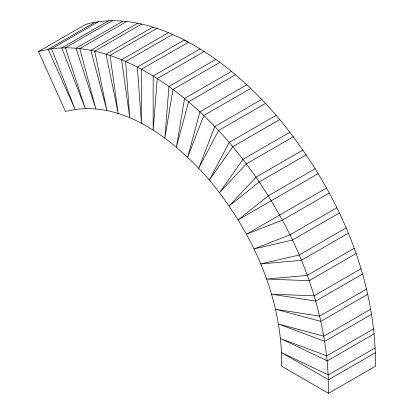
<?xml version="1.0" encoding="UTF-8"?>
<svg xmlns="http://www.w3.org/2000/svg" width="414" height="414" viewBox="0 0 414 414"><rect width="100%" height="100%" fill="white"/><g stroke="black" fill="none" stroke-linecap="round" stroke-linejoin="round"><path stroke-width="0.62" d="M38.538 51.548L85.46 24.462C118.802 15.09 154.267 24.602 184.266 39.982C221.35 59.28 252.959 87.742 279.76 119.558C336.246 188.655 376.176 275.734 375.462 366.214L328.54 393.3L281.623 366.214C282.684 297.832 252.328 231.975 209.386 180.023C174.713 140.449 121.856 97.166 65.453 111.464L38.538 51.548C71.881 42.176 107.35 51.688 137.344 67.068C174.429 86.366 206.043 114.828 232.844 146.649C289.329 215.741 329.254 302.82 328.54 393.3M95.065 22.242L48.148 49.328L75.058 109.244L51.6 48.78L98.516 21.694M108.675 20.788L61.758 47.874L85.217 108.333L65.391 47.786L112.308 20.7M122.937 21.114L76.021 48.2L95.846 108.747L79.804 48.578L126.72 21.487M137.743 23.22L90.821 50.306L106.869 110.481L94.728 51.139L141.645 24.053M152.973 27.086L106.056 54.177L118.202 113.514L110.052 55.46L156.968 28.369M168.524 32.69L121.602 59.776L129.753 117.835L125.659 61.505L172.581 34.414M200.081 48.909L153.164 75.995L153.164 130.172L157.253 78.562L204.174 51.476M215.854 59.399L168.938 86.49L164.85 138.095L172.995 89.45L219.917 62.359M231.467 71.379L184.551 98.47L176.4 147.12L188.546 101.797L235.462 74.711M246.791 84.756L199.874 111.847L187.728 157.165L203.776 115.522L250.698 88.43M261.715 99.427L214.799 126.518L198.751 168.162L218.582 130.508L265.498 103.422M276.128 115.283L229.211 142.369L209.386 180.023L232.844 146.649L279.76 119.558M289.919 132.195L243.002 159.286L219.539 192.66L246.454 163.815L293.371 136.729M302.976 150.044L256.059 177.135L229.149 205.975L259.309 181.886L306.225 154.795M315.209 168.689L268.293 195.781L238.133 219.87L318.226 173.626M326.522 187.992L246.428 234.236L282.369 220.16L329.285 193.074M336.825 207.802L289.909 234.888L253.968 248.964L292.403 240.079L339.32 212.987M346.047 227.969L299.131 255.055L260.696 263.941L301.33 260.313L348.246 233.222M354.11 248.338L307.193 275.429L266.559 279.057L309.082 280.708L355.999 253.622M360.956 268.758L314.04 295.844L271.517 294.194L315.608 301.118L362.524 274.032M366.535 289.075L319.618 316.161L275.527 309.237L320.85 321.378L367.767 294.292M370.804 309.129L323.883 336.215L278.565 324.074L324.767 341.338L371.689 314.252M373.723 328.768L326.806 355.854L280.604 338.585L327.339 360.848L374.261 333.762M375.281 347.843L328.364 374.929L281.623 352.666L328.54 379.757L375.462 352.666M188.955 42.689L184.266 39.982L137.344 67.068L141.438 123.398L141.438 69.221L188.354 42.342"/></g></svg>
